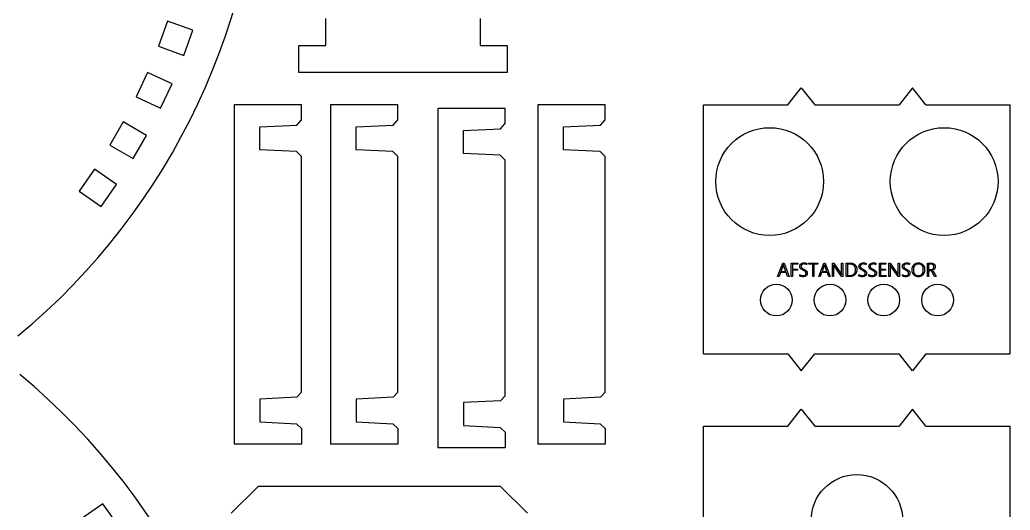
# Model space of a CAD drawing. Header units: millimetres. Extents: x 0 to 333, y 0 to 392.
# Drawn here: x 171.9 to 318.9, y 212.1 to 284.9 of the extents above; entities that cross this region are included whole.
import ezdxf

# ---------------------------------------------------------------- set-up
doc = ezdxf.new("R2010")
doc.units = ezdxf.units.MM

msp = doc.modelspace()

# ---------------------------------------------------------------- linework, layer by layer
at = {"color": 7, "linetype": 'Continuous', "lineweight": 25}
for p, q in [((193.87, 284.76), (192.51, 281)), ((197.63, 283.39), (193.87, 284.76)), ((217.35, 281.11), (217.35, 285.11)), ((240.25, 285.11), (240.25, 281.11)), ((196.26, 279.64), (197.63, 283.39)), ((192.51, 281), (196.26, 279.64)), ((213.35, 277.11), (213.35, 281.11)), ((213.35, 281.11), (217.35, 281.11)), ((240.25, 281.11), (244.25, 281.11)), ((244.25, 281.11), (244.25, 277.11)), ((190.9, 277.13), (189.21, 273.5)), ((194.53, 275.44), (190.9, 277.13)), ((244.25, 277.11), (213.35, 277.11)), ((192.83, 271.81), (194.53, 275.44)), ((189.21, 273.5), (192.83, 271.81)), ((285.94, 272.32), (287.94, 274.82)), ((287.94, 274.82), (289.94, 272.32)), ((304.44, 274.82), (302.44, 272.32)), ((306.44, 272.32), (304.44, 274.82)), ((213.74, 272.33), (203.74, 272.33)), ((203.74, 272.33), (203.74, 221.93)), ((213.74, 270.07), (213.74, 272.33)), ((228.04, 272.33), (218.04, 272.33)), ((218.04, 272.33), (218.04, 221.93)), ((228.04, 270.07), (228.04, 272.33)), ((258.82, 272.33), (248.82, 272.33)), ((248.82, 272.33), (248.82, 221.93)), ((258.82, 270.07), (258.82, 272.33)), ((273.44, 235.32), (273.44, 272.32)), ((273.44, 272.32), (285.94, 272.32)), ((289.94, 272.32), (302.44, 272.32)), ((306.44, 272.32), (318.94, 272.32)), ((318.94, 235.32), (318.94, 272.32)), ((243.98, 271.79), (233.98, 271.79)), ((233.98, 271.79), (233.98, 221.39)), ((243.98, 269.52), (243.98, 271.79)), ((187.27, 269.78), (185.27, 266.32)), ((190.74, 267.78), (187.27, 269.78)), ((207.54, 269.03), (213.05, 269.3)), ((213.05, 269.3), (213.74, 270.07)), ((221.84, 269.03), (227.34, 269.3)), ((227.34, 269.3), (228.04, 270.07)), ((243.28, 268.75), (243.98, 269.52)), ((252.62, 269.03), (258.12, 269.3)), ((258.12, 269.3), (258.82, 270.07)), ((188.74, 264.32), (190.74, 267.78)), ((207.54, 265.63), (207.54, 269.03)), ((221.84, 265.63), (221.84, 269.03)), ((237.78, 268.49), (243.28, 268.75)), ((237.78, 265.09), (237.78, 268.49)), ((252.62, 265.63), (252.62, 269.03)), ((185.27, 266.32), (188.74, 264.32)), ((213.01, 265.37), (207.54, 265.63)), ((213.74, 264.63), (213.01, 265.37)), ((227.3, 265.37), (221.84, 265.63)), ((228.04, 264.63), (227.3, 265.37)), ((243.24, 264.82), (237.78, 265.09)), ((243.98, 264.09), (243.24, 264.82)), ((258.09, 265.37), (252.62, 265.63)), ((258.82, 264.63), (258.09, 265.37)), ((213.74, 229.67), (213.74, 264.63)), ((228.04, 229.67), (228.04, 264.63)), ((243.98, 229.12), (243.98, 264.09)), ((258.82, 229.67), (258.82, 264.63)), ((183.02, 262.78), (180.72, 259.5)), ((186.3, 260.49), (183.02, 262.78)), ((184, 257.21), (186.3, 260.49)), ((180.72, 259.5), (184, 257.21)), ((284.42, 246.82), (285.18, 248.82)), ((285.22, 248.47), (284.9, 247.58)), ((285.18, 248.82), (285.37, 248.82)), ((285.27, 248.61), (285.26, 248.61)), ((285.63, 247.58), (285.31, 248.47)), ((285.37, 248.82), (286.12, 246.82)), ((286.44, 248.82), (287.41, 248.82)), ((286.44, 246.82), (286.44, 248.82)), ((286.62, 248.66), (286.62, 247.9)), ((287.41, 248.66), (286.62, 248.66)), ((287.41, 248.82), (287.41, 248.66)), ((288.75, 248.78), (288.75, 248.58)), ((289.07, 248.82), (290.4, 248.82)), ((289.07, 248.66), (289.07, 248.82)), ((289.64, 248.66), (289.07, 248.66)), ((289.64, 246.82), (289.64, 248.66)), ((289.82, 248.66), (289.82, 246.82)), ((290.4, 248.66), (289.82, 248.66)), ((290.4, 248.82), (290.4, 248.66)), ((290.53, 246.82), (291.28, 248.82)), ((291.33, 248.47), (291.01, 247.58)), ((291.28, 248.82), (291.47, 248.82)), ((291.37, 248.61), (291.37, 248.61)), ((291.74, 247.58), (291.41, 248.47)), ((291.47, 248.82), (292.22, 246.82)), ((292.55, 248.82), (292.75, 248.82)), ((292.55, 246.82), (292.55, 248.82)), ((292.73, 248.55), (292.72, 248.55)), ((292.75, 248.82), (293.84, 247.23)), ((293.91, 248.82), (294.1, 248.82)), ((293.91, 247.33), (293.91, 248.82)), ((294.1, 248.82), (294.1, 246.82)), ((294.62, 248.82), (295.15, 248.82)), ((294.62, 246.82), (294.62, 248.82)), ((294.81, 248.66), (294.81, 246.97)), ((295.13, 248.66), (294.81, 248.66)), ((297.54, 248.78), (297.54, 248.58)), ((299.01, 248.78), (299.01, 248.58)), ((299.52, 248.82), (300.49, 248.82)), ((299.52, 246.82), (299.52, 248.82)), ((299.7, 248.66), (299.7, 247.92)), ((300.49, 248.66), (299.7, 248.66)), ((300.49, 248.82), (300.49, 248.66)), ((300.94, 248.82), (301.14, 248.82)), ((300.94, 246.82), (300.94, 248.82)), ((301.12, 248.55), (301.12, 248.55)), ((301.14, 248.82), (302.23, 247.23)), ((302.31, 248.82), (302.49, 248.82)), ((302.31, 247.33), (302.31, 248.82)), ((302.49, 248.82), (302.49, 246.82)), ((303.99, 248.78), (303.99, 248.58)), ((306.65, 248.82), (307.22, 248.82)), ((306.65, 246.82), (306.65, 248.82)), ((307.18, 248.66), (306.84, 248.66)), ((306.84, 248.66), (306.84, 247.84)), ((284.84, 247.42), (284.63, 246.82)), ((285.69, 247.42), (284.84, 247.42)), ((284.9, 247.58), (285.63, 247.58)), ((285.91, 246.82), (285.69, 247.42)), ((286.62, 247.9), (287.35, 247.9)), ((286.62, 247.74), (286.62, 246.82)), ((287.35, 247.74), (286.62, 247.74)), ((287.35, 247.9), (287.35, 247.74)), ((287.7, 246.89), (287.7, 247.11)), ((290.95, 247.42), (290.73, 246.82)), ((291.8, 247.42), (290.95, 247.42)), ((291.01, 247.58), (291.74, 247.58)), ((292.02, 246.82), (291.8, 247.42)), ((292.73, 248.37), (292.73, 246.82)), ((293.91, 246.82), (292.8, 248.42)), ((293.92, 247.1), (293.92, 247.1)), ((296.49, 246.89), (296.49, 247.11)), ((297.97, 246.89), (297.97, 247.11)), ((299.7, 247.92), (300.43, 247.92)), ((299.7, 247.76), (299.7, 246.97)), ((300.43, 247.76), (299.7, 247.76)), ((300.43, 247.92), (300.43, 247.76)), ((301.12, 248.37), (301.12, 246.82)), ((302.3, 246.82), (301.2, 248.42)), ((302.31, 247.1), (302.32, 247.1)), ((302.94, 246.89), (302.94, 247.11)), ((306.84, 247.84), (307.17, 247.84)), ((306.84, 247.68), (306.84, 246.82)), ((307.05, 247.68), (306.84, 247.68)), ((307.35, 247.74), (307.35, 247.74)), ((307.73, 246.82), (307.43, 247.39)), ((307.62, 247.43), (307.95, 246.82)), ((284.63, 246.82), (284.42, 246.82)), ((286.12, 246.82), (285.91, 246.82)), ((286.62, 246.82), (286.44, 246.82)), ((289.82, 246.82), (289.64, 246.82)), ((290.73, 246.82), (290.53, 246.82)), ((292.22, 246.82), (292.02, 246.82)), ((292.73, 246.82), (292.55, 246.82)), ((294.1, 246.82), (293.91, 246.82)), ((295.12, 246.82), (294.62, 246.82)), ((294.81, 246.97), (295.11, 246.97)), ((300.53, 246.82), (299.52, 246.82)), ((299.7, 246.97), (300.53, 246.97)), ((300.53, 246.97), (300.53, 246.82)), ((301.12, 246.82), (300.94, 246.82)), ((302.49, 246.82), (302.3, 246.82)), ((306.84, 246.82), (306.65, 246.82)), ((307.95, 246.82), (307.73, 246.82)), ((273.44, 235.32), (285.94, 235.32)), ((285.94, 235.32), (287.94, 232.82)), ((287.94, 232.82), (289.94, 235.32)), ((289.94, 235.32), (302.44, 235.32)), ((304.44, 232.82), (302.44, 235.32)), ((306.44, 235.32), (304.44, 232.82)), ((306.44, 235.32), (318.94, 235.32)), ((213.05, 228.9), (213.74, 229.67)), ((227.34, 228.9), (228.04, 229.67)), ((258.12, 228.9), (258.82, 229.67)), ((213.05, 228.9), (207.54, 228.63)), ((207.54, 228.63), (207.54, 225.23)), ((227.34, 228.9), (221.84, 228.63)), ((221.84, 228.63), (221.84, 225.23)), ((243.28, 228.35), (237.78, 228.09)), ((237.78, 228.09), (237.78, 224.69)), ((243.28, 228.35), (243.98, 229.12)), ((258.12, 228.9), (252.62, 228.63)), ((252.62, 228.63), (252.62, 225.23)), ((285.94, 224.61), (287.94, 227.11)), ((287.94, 227.11), (289.94, 224.61)), ((304.44, 227.11), (302.44, 224.61)), ((306.44, 224.61), (304.44, 227.11)), ((207.54, 225.23), (213.01, 224.97)), ((213.74, 224.23), (213.01, 224.97)), ((221.84, 225.23), (227.3, 224.97)), ((228.04, 224.23), (227.3, 224.97)), ((252.62, 225.23), (258.09, 224.97)), ((258.82, 224.23), (258.09, 224.97)), ((213.74, 224.23), (213.74, 221.93)), ((228.04, 224.23), (228.04, 221.93)), ((237.78, 224.69), (243.24, 224.42)), ((243.98, 223.69), (243.24, 224.42)), ((243.98, 223.69), (243.98, 221.39)), ((258.82, 224.23), (258.82, 221.93)), ((273.44, 187.61), (273.44, 224.61)), ((273.44, 224.61), (285.94, 224.61)), ((289.94, 224.61), (302.44, 224.61)), ((306.44, 224.61), (318.94, 224.61)), ((318.94, 187.61), (318.94, 224.61)), ((213.74, 221.93), (203.74, 221.93)), ((228.04, 221.93), (218.04, 221.93)), ((243.98, 221.39), (233.98, 221.39)), ((258.82, 221.93), (248.82, 221.93)), ((207.29, 215.66), (203.29, 211.66)), ((243.29, 215.66), (207.29, 215.66)), ((247.29, 211.66), (243.29, 215.66)), ((184.27, 213.07), (180.99, 210.77)), ((186.56, 209.79), (184.27, 213.07))]:
    msp.add_line(p, q, dxfattribs=at)
for centre, radius in [((283.24, 260.92), 8), ((309.14, 260.92), 8), ((284.22, 243.32), 2.35), ((292.2, 243.32), 2.35), ((300.18, 243.32), 2.35), ((308.16, 243.32), 2.35), ((296.19, 210.61), 6.8)]:
    msp.add_circle(centre, radius, dxfattribs=at)
for centre in [(107.85, 315), (108.12, 155.28)]:
    msp.add_arc(centre, 100, 309.6461, 50.3539, dxfattribs=at)
for points, knots in [([(285.26, 248.61), (285.26, 248.59), (285.26, 248.57), (285.25, 248.53), (285.24, 248.5), (285.23, 248.48), (285.22, 248.47)], [0, 0, 0, 0, 0.293668, 0.558533, 0.791736, 1, 1, 1, 1]), ([(285.31, 248.47), (285.3, 248.48), (285.3, 248.5), (285.29, 248.53), (285.28, 248.57), (285.27, 248.59), (285.27, 248.61)], [0, 0, 0, 0, 0.208758, 0.442514, 0.707303, 1, 1, 1, 1]), ([(287.71, 248.32), (287.71, 248.34), (287.71, 248.38), (287.72, 248.44), (287.74, 248.49), (287.76, 248.54), (287.79, 248.59), (287.82, 248.63), (287.86, 248.67), (287.9, 248.7), (287.95, 248.74), (288, 248.76), (288.05, 248.79), (288.11, 248.81), (288.17, 248.82), (288.23, 248.83), (288.29, 248.84), (288.33, 248.84), (288.36, 248.84)], [0, 0, 0, 0, 0.063735, 0.124676, 0.183796, 0.242354, 0.300661, 0.358779, 0.416691, 0.475722, 0.535839, 0.597217, 0.660158, 0.725177, 0.791995, 0.859818, 0.928765, 1, 1, 1, 1]), ([(288.34, 248.68), (288.32, 248.68), (288.29, 248.68), (288.25, 248.68), (288.21, 248.67), (288.17, 248.66), (288.13, 248.65), (288.09, 248.64), (288.06, 248.62), (288.03, 248.6), (288, 248.58), (287.98, 248.55), (287.96, 248.52), (287.94, 248.49), (287.92, 248.46), (287.91, 248.42), (287.91, 248.38), (287.9, 248.36), (287.9, 248.34)], [0, 0, 0, 0, 0.070659, 0.140277, 0.207866, 0.274449, 0.338928, 0.401051, 0.462157, 0.521852, 0.580128, 0.637141, 0.694589, 0.752299, 0.810754, 0.87107, 0.933949, 1, 1, 1, 1]), ([(288.75, 248.58), (288.73, 248.59), (288.7, 248.61), (288.66, 248.63), (288.61, 248.65), (288.56, 248.66), (288.5, 248.67), (288.45, 248.68), (288.39, 248.68), (288.35, 248.68), (288.34, 248.68)], [0, 0, 0, 0, 0.117858, 0.236682, 0.357139, 0.479208, 0.60482, 0.732257, 0.864402, 1, 1, 1, 1]), ([(288.36, 248.84), (288.38, 248.84), (288.41, 248.84), (288.47, 248.84), (288.52, 248.83), (288.57, 248.83), (288.62, 248.82), (288.66, 248.81), (288.71, 248.8), (288.74, 248.79), (288.75, 248.78)], [0, 0, 0, 0, 0.144064, 0.281099, 0.413379, 0.541002, 0.662297, 0.779599, 0.891958, 1, 1, 1, 1]), ([(291.37, 248.61), (291.37, 248.59), (291.36, 248.57), (291.35, 248.53), (291.34, 248.5), (291.33, 248.48), (291.33, 248.47)], [0, 0, 0, 0, 0.293668, 0.558533, 0.791736, 1, 1, 1, 1]), ([(291.41, 248.47), (291.41, 248.48), (291.4, 248.5), (291.39, 248.53), (291.38, 248.57), (291.38, 248.59), (291.37, 248.61)], [0, 0, 0, 0, 0.208758, 0.442514, 0.707303, 1, 1, 1, 1]), ([(292.72, 248.55), (292.72, 248.54), (292.73, 248.51), (292.73, 248.47), (292.73, 248.42), (292.73, 248.39), (292.73, 248.37)], [0, 0, 0, 0, 0.166092, 0.386073, 0.662531, 1, 1, 1, 1]), ([(292.8, 248.42), (292.8, 248.43), (292.78, 248.45), (292.76, 248.48), (292.74, 248.52), (292.73, 248.54), (292.73, 248.55)], [0, 0, 0, 0, 0.25441, 0.513536, 0.763842, 1, 1, 1, 1]), ([(295.99, 247.84), (295.98, 247.87), (295.98, 247.94), (295.97, 248.03), (295.96, 248.12), (295.93, 248.2), (295.9, 248.27), (295.87, 248.34), (295.82, 248.4), (295.77, 248.45), (295.72, 248.5), (295.65, 248.54), (295.58, 248.58), (295.51, 248.61), (295.42, 248.63), (295.33, 248.65), (295.24, 248.66), (295.17, 248.66), (295.13, 248.66)], [0, 0, 0, 0, 0.073434, 0.142362, 0.207253, 0.268784, 0.327412, 0.384002, 0.439037, 0.493345, 0.548215, 0.603816, 0.661596, 0.721869, 0.785362, 0.852528, 0.923838, 1, 1, 1, 1]), ([(295.15, 248.82), (295.19, 248.82), (295.27, 248.81), (295.38, 248.8), (295.49, 248.78), (295.59, 248.76), (295.69, 248.72), (295.77, 248.68), (295.85, 248.63), (295.92, 248.57), (295.98, 248.51), (296.03, 248.43), (296.08, 248.35), (296.12, 248.26), (296.15, 248.17), (296.16, 248.07), (296.18, 247.96), (296.18, 247.88), (296.18, 247.84)], [0, 0, 0, 0, 0.076225, 0.147957, 0.215583, 0.279565, 0.340358, 0.398656, 0.455173, 0.510529, 0.565501, 0.62094, 0.677267, 0.735466, 0.796321, 0.86031, 0.928068, 1, 1, 1, 1]), ([(296.5, 248.32), (296.5, 248.34), (296.5, 248.38), (296.51, 248.44), (296.53, 248.49), (296.55, 248.54), (296.58, 248.59), (296.61, 248.63), (296.65, 248.67), (296.69, 248.7), (296.74, 248.74), (296.79, 248.76), (296.84, 248.79), (296.9, 248.81), (296.96, 248.82), (297.02, 248.83), (297.08, 248.84), (297.12, 248.84), (297.15, 248.84)], [0, 0, 0, 0, 0.0637348, 0.1246758, 0.1837958, 0.2423537, 0.3006609, 0.3587793, 0.4166912, 0.4757224, 0.5358388, 0.5972169, 0.6601576, 0.7251767, 0.7919952, 0.8598183, 0.9287649, 1, 1, 1, 1]), ([(297.13, 248.68), (297.11, 248.68), (297.08, 248.68), (297.04, 248.68), (297, 248.67), (296.96, 248.66), (296.92, 248.65), (296.88, 248.64), (296.85, 248.62), (296.82, 248.6), (296.79, 248.58), (296.77, 248.55), (296.75, 248.52), (296.73, 248.49), (296.71, 248.46), (296.7, 248.42), (296.69, 248.38), (296.69, 248.36), (296.69, 248.34)], [0, 0, 0, 0, 0.070659, 0.140277, 0.207866, 0.274449, 0.338928, 0.401051, 0.462157, 0.521852, 0.580128, 0.637141, 0.694589, 0.752299, 0.810754, 0.87107, 0.933949, 1, 1, 1, 1]), ([(297.54, 248.58), (297.52, 248.59), (297.49, 248.61), (297.45, 248.63), (297.4, 248.65), (297.35, 248.66), (297.29, 248.67), (297.24, 248.68), (297.18, 248.68), (297.14, 248.68), (297.13, 248.68)], [0, 0, 0, 0, 0.117858, 0.236682, 0.357139, 0.479208, 0.60482, 0.732257, 0.864402, 1, 1, 1, 1]), ([(297.15, 248.84), (297.17, 248.84), (297.2, 248.84), (297.26, 248.84), (297.31, 248.83), (297.36, 248.83), (297.41, 248.82), (297.45, 248.81), (297.5, 248.8), (297.53, 248.79), (297.54, 248.78)], [0, 0, 0, 0, 0.144064, 0.281099, 0.413379, 0.541002, 0.662297, 0.779599, 0.891958, 1, 1, 1, 1]), ([(297.97, 248.32), (297.98, 248.34), (297.98, 248.38), (297.99, 248.44), (298, 248.49), (298.02, 248.54), (298.05, 248.59), (298.09, 248.63), (298.12, 248.67), (298.16, 248.7), (298.21, 248.74), (298.26, 248.76), (298.31, 248.79), (298.37, 248.81), (298.43, 248.82), (298.49, 248.83), (298.55, 248.84), (298.6, 248.84), (298.62, 248.84)], [0, 0, 0, 0, 0.0637348, 0.1246758, 0.1837958, 0.2423537, 0.3006609, 0.3587793, 0.4166912, 0.4757224, 0.5358388, 0.5972169, 0.6601576, 0.7251767, 0.7919952, 0.8598183, 0.9287649, 1, 1, 1, 1]), ([(298.6, 248.68), (298.58, 248.68), (298.56, 248.68), (298.51, 248.68), (298.47, 248.67), (298.43, 248.66), (298.39, 248.65), (298.36, 248.64), (298.32, 248.62), (298.29, 248.6), (298.27, 248.58), (298.24, 248.55), (298.22, 248.52), (298.2, 248.49), (298.19, 248.46), (298.18, 248.42), (298.17, 248.38), (298.17, 248.36), (298.17, 248.34)], [0, 0, 0, 0, 0.070659, 0.140277, 0.207866, 0.274449, 0.338928, 0.401051, 0.462157, 0.521852, 0.580128, 0.637141, 0.694589, 0.752299, 0.810754, 0.87107, 0.933949, 1, 1, 1, 1]), ([(299.01, 248.58), (299, 248.59), (298.97, 248.61), (298.92, 248.63), (298.87, 248.65), (298.82, 248.66), (298.77, 248.67), (298.71, 248.68), (298.66, 248.68), (298.62, 248.68), (298.6, 248.68)], [0, 0, 0, 0, 0.117858, 0.236682, 0.357139, 0.479208, 0.60482, 0.732257, 0.864402, 1, 1, 1, 1]), ([(298.62, 248.84), (298.64, 248.84), (298.68, 248.84), (298.73, 248.84), (298.78, 248.83), (298.83, 248.83), (298.88, 248.82), (298.93, 248.81), (298.97, 248.8), (299, 248.79), (299.01, 248.78)], [0, 0, 0, 0, 0.144064, 0.281099, 0.413379, 0.541002, 0.662297, 0.779599, 0.891958, 1, 1, 1, 1]), ([(301.12, 248.55), (301.12, 248.54), (301.12, 248.51), (301.12, 248.47), (301.12, 248.42), (301.12, 248.39), (301.12, 248.37)], [0, 0, 0, 0, 0.166092, 0.386073, 0.662531, 1, 1, 1, 1]), ([(301.2, 248.42), (301.19, 248.43), (301.18, 248.45), (301.16, 248.48), (301.14, 248.52), (301.13, 248.54), (301.12, 248.55)], [0, 0, 0, 0, 0.25441, 0.513536, 0.763842, 1, 1, 1, 1]), ([(302.95, 248.32), (302.95, 248.34), (302.95, 248.38), (302.96, 248.44), (302.98, 248.49), (303, 248.54), (303.03, 248.59), (303.06, 248.63), (303.1, 248.67), (303.14, 248.7), (303.18, 248.74), (303.23, 248.76), (303.29, 248.79), (303.34, 248.81), (303.4, 248.82), (303.46, 248.83), (303.53, 248.84), (303.57, 248.84), (303.59, 248.84)], [0, 0, 0, 0, 0.0637348, 0.1246758, 0.1837958, 0.2423537, 0.3006609, 0.3587793, 0.4166912, 0.4757224, 0.5358388, 0.5972169, 0.6601576, 0.7251767, 0.7919952, 0.8598183, 0.9287649, 1, 1, 1, 1]), ([(303.57, 248.68), (303.56, 248.68), (303.53, 248.68), (303.49, 248.68), (303.45, 248.67), (303.41, 248.66), (303.37, 248.65), (303.33, 248.64), (303.3, 248.62), (303.27, 248.6), (303.24, 248.58), (303.21, 248.55), (303.19, 248.52), (303.17, 248.49), (303.16, 248.46), (303.15, 248.42), (303.14, 248.38), (303.14, 248.36), (303.14, 248.34)], [0, 0, 0, 0, 0.070659, 0.140277, 0.207866, 0.274449, 0.338928, 0.401051, 0.462157, 0.521852, 0.580128, 0.637141, 0.694589, 0.752299, 0.810754, 0.87107, 0.933949, 1, 1, 1, 1]), ([(303.99, 248.58), (303.97, 248.59), (303.94, 248.61), (303.89, 248.63), (303.85, 248.65), (303.79, 248.66), (303.74, 248.67), (303.69, 248.68), (303.63, 248.68), (303.59, 248.68), (303.57, 248.68)], [0, 0, 0, 0, 0.117858, 0.236682, 0.357139, 0.479208, 0.60482, 0.732257, 0.864402, 1, 1, 1, 1]), ([(303.59, 248.84), (303.61, 248.84), (303.65, 248.84), (303.7, 248.84), (303.76, 248.83), (303.81, 248.83), (303.86, 248.82), (303.9, 248.81), (303.94, 248.8), (303.97, 248.79), (303.99, 248.78)], [0, 0, 0, 0, 0.144064, 0.281099, 0.413379, 0.541002, 0.662297, 0.779599, 0.891958, 1, 1, 1, 1]), ([(304.37, 247.8), (304.38, 247.83), (304.38, 247.91), (304.39, 248.02), (304.41, 248.12), (304.44, 248.22), (304.47, 248.31), (304.52, 248.4), (304.57, 248.48), (304.63, 248.55), (304.69, 248.62), (304.76, 248.68), (304.84, 248.73), (304.93, 248.77), (305.02, 248.8), (305.12, 248.83), (305.23, 248.84), (305.3, 248.84), (305.34, 248.84)], [0, 0, 0, 0, 0.070944, 0.138921, 0.20488, 0.268796, 0.331017, 0.390998, 0.449575, 0.507295, 0.564667, 0.622228, 0.680315, 0.739952, 0.801246, 0.864691, 0.93057, 1, 1, 1, 1]), ([(305.32, 248.68), (305.29, 248.68), (305.23, 248.68), (305.15, 248.67), (305.07, 248.65), (305, 248.62), (304.93, 248.58), (304.87, 248.54), (304.81, 248.49), (304.76, 248.43), (304.72, 248.37), (304.68, 248.3), (304.64, 248.23), (304.62, 248.15), (304.6, 248.07), (304.58, 247.99), (304.57, 247.9), (304.57, 247.84), (304.57, 247.81)], [0, 0, 0, 0, 0.067943, 0.132729, 0.194952, 0.255772, 0.315241, 0.373676, 0.431903, 0.490554, 0.549621, 0.609607, 0.671036, 0.734314, 0.798994, 0.864471, 0.931451, 1, 1, 1, 1]), ([(306.05, 247.82), (306.05, 247.85), (306.05, 247.9), (306.04, 247.99), (306.03, 248.07), (306.01, 248.15), (305.99, 248.23), (305.96, 248.3), (305.92, 248.37), (305.88, 248.43), (305.83, 248.49), (305.78, 248.54), (305.72, 248.58), (305.65, 248.62), (305.58, 248.65), (305.5, 248.67), (305.41, 248.68), (305.35, 248.68), (305.32, 248.68)], [0, 0, 0, 0, 0.067764, 0.133893, 0.198608, 0.262551, 0.324898, 0.385483, 0.443955, 0.501912, 0.559269, 0.616483, 0.674319, 0.733687, 0.794985, 0.859242, 0.927066, 1, 1, 1, 1]), ([(305.34, 248.84), (305.37, 248.84), (305.44, 248.84), (305.54, 248.83), (305.63, 248.8), (305.72, 248.77), (305.8, 248.73), (305.87, 248.68), (305.94, 248.62), (306, 248.56), (306.06, 248.49), (306.11, 248.41), (306.15, 248.33), (306.19, 248.24), (306.21, 248.15), (306.23, 248.05), (306.24, 247.95), (306.25, 247.88), (306.25, 247.84)], [0, 0, 0, 0, 0.067853, 0.132812, 0.195223, 0.256506, 0.316411, 0.375224, 0.433412, 0.491893, 0.550755, 0.610399, 0.67091, 0.733598, 0.797774, 0.86313, 0.930533, 1, 1, 1, 1]), ([(307.61, 248.27), (307.61, 248.29), (307.61, 248.32), (307.61, 248.36), (307.6, 248.4), (307.59, 248.43), (307.57, 248.47), (307.55, 248.5), (307.53, 248.53), (307.5, 248.56), (307.47, 248.58), (307.44, 248.6), (307.41, 248.62), (307.37, 248.63), (307.32, 248.65), (307.28, 248.65), (307.23, 248.66), (307.2, 248.66), (307.18, 248.66)], [0, 0, 0, 0, 0.066727, 0.12957, 0.190202, 0.248732, 0.30562, 0.361838, 0.418301, 0.475148, 0.533157, 0.591421, 0.651341, 0.71407, 0.779824, 0.849389, 0.922685, 1, 1, 1, 1]), ([(307.22, 248.82), (307.24, 248.82), (307.28, 248.82), (307.33, 248.81), (307.39, 248.8), (307.44, 248.78), (307.49, 248.76), (307.54, 248.74), (307.59, 248.71), (307.63, 248.68), (307.67, 248.65), (307.7, 248.61), (307.73, 248.57), (307.76, 248.52), (307.78, 248.47), (307.8, 248.41), (307.81, 248.35), (307.81, 248.31), (307.81, 248.29)], [0, 0, 0, 0, 0.0628, 0.125481, 0.187111, 0.24937, 0.310852, 0.370951, 0.430585, 0.489815, 0.549074, 0.608373, 0.668736, 0.730549, 0.794093, 0.859165, 0.927872, 1, 1, 1, 1]), ([(287.7, 247.11), (287.72, 247.09), (287.76, 247.07), (287.81, 247.04), (287.88, 247.01), (287.94, 246.99), (288, 246.97), (288.06, 246.96), (288.13, 246.95), (288.17, 246.95), (288.19, 246.95)], [0, 0, 0, 0, 0.122913, 0.250653, 0.380545, 0.508637, 0.63608, 0.76223, 0.884327, 1, 1, 1, 1]), ([(288.19, 247.76), (288.17, 247.77), (288.13, 247.79), (288.07, 247.82), (288.02, 247.86), (287.97, 247.89), (287.93, 247.92), (287.89, 247.95), (287.85, 247.98), (287.82, 248.01), (287.8, 248.05), (287.77, 248.08), (287.75, 248.12), (287.74, 248.15), (287.73, 248.19), (287.72, 248.24), (287.71, 248.28), (287.71, 248.31), (287.71, 248.32)], [0, 0, 0, 0, 0.089078, 0.173101, 0.251216, 0.324082, 0.391474, 0.455748, 0.515299, 0.571813, 0.625648, 0.677941, 0.729585, 0.780128, 0.831353, 0.885231, 0.940946, 1, 1, 1, 1]), ([(287.9, 248.34), (287.9, 248.33), (287.9, 248.31), (287.91, 248.27), (287.92, 248.24), (287.93, 248.21), (287.94, 248.18), (287.96, 248.16), (287.98, 248.13), (288, 248.1), (288.03, 248.08), (288.06, 248.05), (288.1, 248.03), (288.13, 248), (288.18, 247.98), (288.23, 247.95), (288.28, 247.92), (288.32, 247.9), (288.34, 247.89)], [0, 0, 0, 0, 0.056398, 0.109489, 0.158938, 0.205362, 0.251354, 0.298957, 0.348886, 0.401054, 0.456764, 0.517129, 0.582083, 0.651682, 0.727748, 0.810957, 0.902166, 1, 1, 1, 1]), ([(288.83, 247.32), (288.83, 247.29), (288.83, 247.25), (288.82, 247.19), (288.81, 247.14), (288.78, 247.09), (288.76, 247.04), (288.72, 246.99), (288.69, 246.96), (288.65, 246.92), (288.6, 246.89), (288.55, 246.86), (288.5, 246.84), (288.44, 246.82), (288.38, 246.81), (288.31, 246.8), (288.24, 246.79), (288.2, 246.79), (288.17, 246.79)], [0, 0, 0, 0, 0.066678, 0.129684, 0.190229, 0.248786, 0.305922, 0.36224, 0.41825, 0.475069, 0.532771, 0.59218, 0.654031, 0.71846, 0.785082, 0.853913, 0.925574, 1, 1, 1, 1]), ([(288.64, 247.29), (288.64, 247.31), (288.64, 247.33), (288.63, 247.37), (288.62, 247.4), (288.61, 247.43), (288.6, 247.46), (288.58, 247.49), (288.56, 247.52), (288.53, 247.54), (288.5, 247.57), (288.47, 247.59), (288.43, 247.62), (288.39, 247.65), (288.34, 247.67), (288.3, 247.7), (288.24, 247.73), (288.21, 247.75), (288.19, 247.76)], [0, 0, 0, 0, 0.056037, 0.108906, 0.158548, 0.206741, 0.254127, 0.304049, 0.35492, 0.408982, 0.466181, 0.527955, 0.592909, 0.663229, 0.738497, 0.819442, 0.907032, 1, 1, 1, 1]), ([(288.19, 246.95), (288.21, 246.95), (288.24, 246.95), (288.29, 246.95), (288.34, 246.96), (288.38, 246.97), (288.42, 246.98), (288.46, 247), (288.5, 247.02), (288.53, 247.04), (288.55, 247.06), (288.58, 247.09), (288.59, 247.12), (288.61, 247.15), (288.62, 247.18), (288.63, 247.22), (288.64, 247.25), (288.64, 247.28), (288.64, 247.29)], [0, 0, 0, 0, 0.084517, 0.164237, 0.23872, 0.30825, 0.37355, 0.435371, 0.493933, 0.550507, 0.604955, 0.658982, 0.712021, 0.765726, 0.820384, 0.877396, 0.937054, 1, 1, 1, 1]), ([(288.34, 247.89), (288.36, 247.88), (288.4, 247.86), (288.45, 247.83), (288.5, 247.8), (288.55, 247.76), (288.6, 247.73), (288.64, 247.7), (288.68, 247.67), (288.71, 247.63), (288.74, 247.6), (288.76, 247.56), (288.78, 247.52), (288.8, 247.49), (288.81, 247.45), (288.82, 247.4), (288.83, 247.36), (288.83, 247.33), (288.83, 247.32)], [0, 0, 0, 0, 0.085508, 0.167007, 0.243156, 0.315146, 0.382915, 0.447628, 0.509113, 0.568012, 0.624598, 0.678887, 0.73174, 0.783412, 0.835114, 0.888155, 0.942719, 1, 1, 1, 1]), ([(293.84, 247.23), (293.84, 247.22), (293.86, 247.2), (293.88, 247.16), (293.9, 247.13), (293.91, 247.11), (293.92, 247.1)], [0, 0, 0, 0, 0.281088, 0.541579, 0.779237, 1, 1, 1, 1]), ([(293.92, 247.1), (293.92, 247.12), (293.92, 247.15), (293.92, 247.21), (293.91, 247.27), (293.91, 247.31), (293.91, 247.33)], [0, 0, 0, 0, 0.213206, 0.449056, 0.711196, 1, 1, 1, 1]), ([(295.11, 246.97), (295.15, 246.98), (295.21, 246.98), (295.31, 246.99), (295.4, 247), (295.48, 247.03), (295.56, 247.06), (295.63, 247.1), (295.7, 247.14), (295.76, 247.2), (295.81, 247.25), (295.86, 247.32), (295.9, 247.39), (295.93, 247.47), (295.95, 247.55), (295.97, 247.64), (295.98, 247.74), (295.98, 247.8), (295.99, 247.84)], [0, 0, 0, 0, 0.0716195, 0.1397601, 0.2049155, 0.2672617, 0.3273701, 0.3854788, 0.4422564, 0.4984188, 0.5547053, 0.6115066, 0.6697794, 0.7299555, 0.7925579, 0.8581188, 0.9272032, 1, 1, 1, 1]), ([(296.18, 247.84), (296.18, 247.81), (296.18, 247.73), (296.16, 247.62), (296.14, 247.52), (296.11, 247.42), (296.07, 247.33), (296.02, 247.25), (295.96, 247.17), (295.9, 247.1), (295.83, 247.03), (295.75, 246.98), (295.66, 246.93), (295.56, 246.89), (295.46, 246.86), (295.35, 246.83), (295.24, 246.82), (295.16, 246.82), (295.12, 246.82)], [0, 0, 0, 0, 0.068007, 0.133258, 0.196564, 0.25814, 0.318103, 0.376765, 0.434591, 0.492135, 0.549923, 0.608264, 0.668097, 0.729646, 0.793415, 0.859083, 0.928043, 1, 1, 1, 1]), ([(296.49, 247.11), (296.51, 247.09), (296.55, 247.07), (296.6, 247.04), (296.66, 247.01), (296.73, 246.99), (296.79, 246.97), (296.85, 246.96), (296.92, 246.95), (296.96, 246.95), (296.98, 246.95)], [0, 0, 0, 0, 0.122913, 0.250653, 0.380545, 0.508637, 0.63608, 0.76223, 0.884327, 1, 1, 1, 1]), ([(296.98, 247.76), (296.96, 247.77), (296.92, 247.79), (296.86, 247.82), (296.81, 247.86), (296.76, 247.89), (296.72, 247.92), (296.68, 247.95), (296.64, 247.98), (296.61, 248.01), (296.59, 248.05), (296.56, 248.08), (296.54, 248.12), (296.53, 248.15), (296.52, 248.19), (296.51, 248.24), (296.5, 248.28), (296.5, 248.31), (296.5, 248.32)], [0, 0, 0, 0, 0.089078, 0.173101, 0.251216, 0.324082, 0.391474, 0.455748, 0.515299, 0.571813, 0.625648, 0.677941, 0.729585, 0.780128, 0.831353, 0.885231, 0.940946, 1, 1, 1, 1]), ([(296.69, 248.34), (296.69, 248.33), (296.69, 248.31), (296.7, 248.27), (296.71, 248.24), (296.72, 248.21), (296.73, 248.18), (296.75, 248.16), (296.77, 248.13), (296.79, 248.1), (296.82, 248.08), (296.85, 248.05), (296.88, 248.03), (296.92, 248), (296.97, 247.98), (297.02, 247.95), (297.07, 247.92), (297.11, 247.9), (297.13, 247.89)], [0, 0, 0, 0, 0.056398, 0.109489, 0.158938, 0.205362, 0.251354, 0.298957, 0.348886, 0.401054, 0.456764, 0.517129, 0.582083, 0.651682, 0.727748, 0.810957, 0.902166, 1, 1, 1, 1]), ([(297.62, 247.32), (297.62, 247.29), (297.62, 247.25), (297.61, 247.19), (297.59, 247.14), (297.57, 247.09), (297.55, 247.04), (297.51, 246.99), (297.48, 246.96), (297.44, 246.92), (297.39, 246.89), (297.34, 246.86), (297.29, 246.84), (297.23, 246.82), (297.17, 246.81), (297.1, 246.8), (297.03, 246.79), (296.99, 246.79), (296.96, 246.79)], [0, 0, 0, 0, 0.066678, 0.129684, 0.190229, 0.248786, 0.305922, 0.36224, 0.41825, 0.475069, 0.532771, 0.59218, 0.654031, 0.71846, 0.785082, 0.853913, 0.925574, 1, 1, 1, 1]), ([(297.43, 247.29), (297.43, 247.31), (297.43, 247.33), (297.42, 247.37), (297.41, 247.4), (297.4, 247.43), (297.39, 247.46), (297.37, 247.49), (297.35, 247.52), (297.32, 247.54), (297.29, 247.57), (297.26, 247.59), (297.22, 247.62), (297.18, 247.65), (297.13, 247.67), (297.09, 247.7), (297.03, 247.73), (297, 247.75), (296.98, 247.76)], [0, 0, 0, 0, 0.056037, 0.108906, 0.158548, 0.206741, 0.254127, 0.304049, 0.35492, 0.408982, 0.466181, 0.527955, 0.592909, 0.663229, 0.738497, 0.819442, 0.907032, 1, 1, 1, 1]), ([(296.98, 246.95), (296.99, 246.95), (297.03, 246.95), (297.08, 246.95), (297.13, 246.96), (297.17, 246.97), (297.21, 246.98), (297.25, 247), (297.28, 247.02), (297.32, 247.04), (297.34, 247.06), (297.36, 247.09), (297.38, 247.12), (297.4, 247.15), (297.41, 247.18), (297.42, 247.22), (297.43, 247.25), (297.43, 247.28), (297.43, 247.29)], [0, 0, 0, 0, 0.084517, 0.164237, 0.23872, 0.30825, 0.37355, 0.435371, 0.493933, 0.550507, 0.604955, 0.658982, 0.712021, 0.765726, 0.820384, 0.877396, 0.937054, 1, 1, 1, 1]), ([(297.13, 247.89), (297.15, 247.88), (297.18, 247.86), (297.24, 247.83), (297.29, 247.8), (297.34, 247.76), (297.39, 247.73), (297.43, 247.7), (297.46, 247.67), (297.5, 247.63), (297.53, 247.6), (297.55, 247.56), (297.57, 247.52), (297.59, 247.49), (297.6, 247.45), (297.61, 247.4), (297.62, 247.36), (297.62, 247.33), (297.62, 247.32)], [0, 0, 0, 0, 0.085508, 0.167007, 0.243156, 0.315146, 0.382915, 0.447628, 0.509113, 0.568012, 0.624598, 0.678887, 0.73174, 0.783412, 0.835114, 0.888155, 0.942719, 1, 1, 1, 1]), ([(298.45, 247.76), (298.43, 247.77), (298.39, 247.79), (298.34, 247.82), (298.28, 247.86), (298.24, 247.89), (298.19, 247.92), (298.15, 247.95), (298.12, 247.98), (298.09, 248.01), (298.06, 248.05), (298.04, 248.08), (298.02, 248.12), (298, 248.15), (297.99, 248.19), (297.98, 248.24), (297.98, 248.28), (297.97, 248.31), (297.97, 248.32)], [0, 0, 0, 0, 0.089078, 0.173101, 0.251216, 0.324082, 0.391474, 0.455748, 0.515299, 0.571813, 0.625648, 0.677941, 0.729585, 0.780128, 0.831353, 0.885231, 0.940946, 1, 1, 1, 1]), ([(297.97, 247.11), (297.98, 247.09), (298.02, 247.07), (298.08, 247.04), (298.14, 247.01), (298.2, 246.99), (298.26, 246.97), (298.33, 246.96), (298.39, 246.95), (298.43, 246.95), (298.45, 246.95)], [0, 0, 0, 0, 0.122913, 0.250653, 0.380545, 0.508637, 0.63608, 0.76223, 0.884327, 1, 1, 1, 1]), ([(298.17, 248.34), (298.17, 248.33), (298.17, 248.31), (298.17, 248.27), (298.18, 248.24), (298.19, 248.21), (298.2, 248.18), (298.22, 248.16), (298.24, 248.13), (298.26, 248.1), (298.29, 248.08), (298.32, 248.05), (298.36, 248.03), (298.4, 248), (298.44, 247.98), (298.49, 247.95), (298.54, 247.92), (298.58, 247.9), (298.6, 247.89)], [0, 0, 0, 0, 0.056398, 0.109489, 0.158938, 0.205362, 0.251354, 0.298957, 0.348886, 0.401054, 0.456764, 0.517129, 0.582083, 0.651682, 0.727748, 0.810957, 0.902166, 1, 1, 1, 1]), ([(299.09, 247.32), (299.09, 247.29), (299.09, 247.25), (299.08, 247.19), (299.07, 247.14), (299.05, 247.09), (299.02, 247.04), (298.99, 246.99), (298.95, 246.96), (298.91, 246.92), (298.86, 246.89), (298.81, 246.86), (298.76, 246.84), (298.7, 246.82), (298.64, 246.81), (298.57, 246.8), (298.51, 246.79), (298.46, 246.79), (298.44, 246.79)], [0, 0, 0, 0, 0.066678, 0.129684, 0.190229, 0.248786, 0.305922, 0.36224, 0.41825, 0.475069, 0.532771, 0.59218, 0.654031, 0.71846, 0.785082, 0.853913, 0.925574, 1, 1, 1, 1]), ([(298.9, 247.29), (298.9, 247.31), (298.9, 247.33), (298.9, 247.37), (298.89, 247.4), (298.88, 247.43), (298.86, 247.46), (298.84, 247.49), (298.82, 247.52), (298.79, 247.54), (298.76, 247.57), (298.73, 247.59), (298.69, 247.62), (298.65, 247.65), (298.61, 247.67), (298.56, 247.7), (298.51, 247.73), (298.47, 247.75), (298.45, 247.76)], [0, 0, 0, 0, 0.056037, 0.108906, 0.158548, 0.206741, 0.254127, 0.304049, 0.35492, 0.408982, 0.466181, 0.527955, 0.592909, 0.663229, 0.738497, 0.819442, 0.907032, 1, 1, 1, 1]), ([(298.45, 246.95), (298.47, 246.95), (298.5, 246.95), (298.56, 246.95), (298.6, 246.96), (298.65, 246.97), (298.69, 246.98), (298.73, 247), (298.76, 247.02), (298.79, 247.04), (298.82, 247.06), (298.84, 247.09), (298.86, 247.12), (298.87, 247.15), (298.89, 247.18), (298.9, 247.22), (298.9, 247.25), (298.9, 247.28), (298.9, 247.29)], [0, 0, 0, 0, 0.084517, 0.164237, 0.23872, 0.30825, 0.37355, 0.435371, 0.493933, 0.550507, 0.604955, 0.658982, 0.712021, 0.765726, 0.820384, 0.877396, 0.937054, 1, 1, 1, 1]), ([(298.6, 247.89), (298.62, 247.88), (298.66, 247.86), (298.71, 247.83), (298.77, 247.8), (298.82, 247.76), (298.86, 247.73), (298.9, 247.7), (298.94, 247.67), (298.97, 247.63), (299, 247.6), (299.03, 247.56), (299.05, 247.52), (299.06, 247.49), (299.08, 247.45), (299.09, 247.4), (299.09, 247.36), (299.09, 247.33), (299.09, 247.32)], [0, 0, 0, 0, 0.085508, 0.167007, 0.243156, 0.315146, 0.382915, 0.447628, 0.509113, 0.568012, 0.624598, 0.678887, 0.73174, 0.783412, 0.835114, 0.888155, 0.942719, 1, 1, 1, 1]), ([(302.23, 247.23), (302.24, 247.22), (302.25, 247.2), (302.27, 247.16), (302.29, 247.13), (302.31, 247.11), (302.31, 247.1)], [0, 0, 0, 0, 0.281088, 0.541579, 0.779237, 1, 1, 1, 1]), ([(302.32, 247.1), (302.32, 247.12), (302.31, 247.15), (302.31, 247.21), (302.31, 247.27), (302.31, 247.31), (302.31, 247.33)], [0, 0, 0, 0, 0.213206, 0.449056, 0.711196, 1, 1, 1, 1]), ([(302.94, 247.11), (302.96, 247.09), (302.99, 247.07), (303.05, 247.04), (303.11, 247.01), (303.17, 246.99), (303.24, 246.97), (303.3, 246.96), (303.36, 246.95), (303.4, 246.95), (303.42, 246.95)], [0, 0, 0, 0, 0.122913, 0.250653, 0.380545, 0.508637, 0.63608, 0.76223, 0.884327, 1, 1, 1, 1]), ([(303.43, 247.76), (303.41, 247.77), (303.37, 247.79), (303.31, 247.82), (303.26, 247.86), (303.21, 247.89), (303.17, 247.92), (303.13, 247.95), (303.09, 247.98), (303.06, 248.01), (303.03, 248.05), (303.01, 248.08), (302.99, 248.12), (302.97, 248.15), (302.96, 248.19), (302.95, 248.24), (302.95, 248.28), (302.95, 248.31), (302.95, 248.32)], [0, 0, 0, 0, 0.089078, 0.173101, 0.251216, 0.324082, 0.391474, 0.455748, 0.515299, 0.571813, 0.625648, 0.677941, 0.729585, 0.780128, 0.831353, 0.885231, 0.940946, 1, 1, 1, 1]), ([(303.14, 248.34), (303.14, 248.33), (303.14, 248.31), (303.15, 248.27), (303.15, 248.24), (303.16, 248.21), (303.18, 248.18), (303.19, 248.16), (303.21, 248.13), (303.24, 248.1), (303.27, 248.08), (303.3, 248.05), (303.33, 248.03), (303.37, 248), (303.42, 247.98), (303.46, 247.95), (303.52, 247.92), (303.55, 247.9), (303.57, 247.89)], [0, 0, 0, 0, 0.056398, 0.109489, 0.158938, 0.205362, 0.251354, 0.298957, 0.348886, 0.401054, 0.456764, 0.517129, 0.582083, 0.651682, 0.727748, 0.810957, 0.902166, 1, 1, 1, 1]), ([(304.07, 247.32), (304.07, 247.29), (304.07, 247.25), (304.06, 247.19), (304.04, 247.14), (304.02, 247.09), (303.99, 247.04), (303.96, 246.99), (303.93, 246.96), (303.88, 246.92), (303.84, 246.89), (303.79, 246.86), (303.73, 246.84), (303.67, 246.82), (303.61, 246.81), (303.55, 246.8), (303.48, 246.79), (303.43, 246.79), (303.41, 246.79)], [0, 0, 0, 0, 0.066678, 0.129684, 0.190229, 0.248786, 0.305922, 0.36224, 0.41825, 0.475069, 0.532771, 0.59218, 0.654031, 0.71846, 0.785082, 0.853913, 0.925574, 1, 1, 1, 1]), ([(303.42, 246.95), (303.44, 246.95), (303.48, 246.95), (303.53, 246.95), (303.58, 246.96), (303.62, 246.97), (303.66, 246.98), (303.7, 247), (303.73, 247.02), (303.76, 247.04), (303.79, 247.06), (303.81, 247.09), (303.83, 247.12), (303.85, 247.15), (303.86, 247.18), (303.87, 247.22), (303.87, 247.25), (303.87, 247.28), (303.88, 247.29)], [0, 0, 0, 0, 0.084517, 0.164237, 0.23872, 0.30825, 0.37355, 0.435371, 0.493933, 0.550507, 0.604955, 0.658982, 0.712021, 0.765726, 0.820384, 0.877396, 0.937054, 1, 1, 1, 1]), ([(303.88, 247.29), (303.87, 247.31), (303.87, 247.33), (303.87, 247.37), (303.86, 247.4), (303.85, 247.43), (303.83, 247.46), (303.82, 247.49), (303.79, 247.52), (303.77, 247.54), (303.74, 247.57), (303.7, 247.59), (303.67, 247.62), (303.63, 247.65), (303.58, 247.67), (303.53, 247.7), (303.48, 247.73), (303.45, 247.75), (303.43, 247.76)], [0, 0, 0, 0, 0.056037, 0.108906, 0.158548, 0.206741, 0.254127, 0.304049, 0.35492, 0.408982, 0.466181, 0.527955, 0.592909, 0.663229, 0.738497, 0.819442, 0.907032, 1, 1, 1, 1]), ([(303.57, 247.89), (303.59, 247.88), (303.63, 247.86), (303.69, 247.83), (303.74, 247.8), (303.79, 247.76), (303.83, 247.73), (303.88, 247.7), (303.91, 247.67), (303.94, 247.63), (303.97, 247.6), (304, 247.56), (304.02, 247.52), (304.04, 247.49), (304.05, 247.45), (304.06, 247.4), (304.07, 247.36), (304.07, 247.33), (304.07, 247.32)], [0, 0, 0, 0, 0.085508, 0.167007, 0.243156, 0.315146, 0.382915, 0.447628, 0.509113, 0.568012, 0.624598, 0.678887, 0.73174, 0.783412, 0.835114, 0.888155, 0.942719, 1, 1, 1, 1]), ([(305.3, 246.79), (305.27, 246.79), (305.2, 246.79), (305.1, 246.81), (305, 246.83), (304.92, 246.87), (304.83, 246.91), (304.76, 246.96), (304.69, 247.02), (304.62, 247.08), (304.57, 247.15), (304.52, 247.23), (304.47, 247.31), (304.44, 247.4), (304.41, 247.49), (304.39, 247.59), (304.38, 247.69), (304.38, 247.76), (304.37, 247.8)], [0, 0, 0, 0, 0.06842, 0.133995, 0.197375, 0.259394, 0.32005, 0.379297, 0.438152, 0.496904, 0.556007, 0.615558, 0.676214, 0.738625, 0.802214, 0.866815, 0.932406, 1, 1, 1, 1]), ([(304.57, 247.81), (304.57, 247.78), (304.57, 247.73), (304.58, 247.65), (304.59, 247.57), (304.61, 247.49), (304.64, 247.41), (304.67, 247.34), (304.7, 247.27), (304.75, 247.21), (304.79, 247.15), (304.85, 247.1), (304.91, 247.06), (304.98, 247.02), (305.05, 246.99), (305.13, 246.96), (305.21, 246.95), (305.27, 246.95), (305.3, 246.95)], [0, 0, 0, 0, 0.066073, 0.131118, 0.195524, 0.259207, 0.321761, 0.382637, 0.442186, 0.501256, 0.559752, 0.6181, 0.677058, 0.737121, 0.798883, 0.86283, 0.929356, 1, 1, 1, 1]), ([(306.25, 247.84), (306.25, 247.81), (306.24, 247.74), (306.23, 247.63), (306.21, 247.53), (306.19, 247.43), (306.15, 247.33), (306.11, 247.25), (306.06, 247.17), (306, 247.09), (305.94, 247.02), (305.87, 246.96), (305.79, 246.91), (305.72, 246.88), (305.66, 246.85), (305.62, 246.84), (305.57, 246.82), (305.52, 246.81), (305.47, 246.8), (305.41, 246.79), (305.36, 246.79), (305.32, 246.79), (305.3, 246.79)], [0, 0, 0, 0, 0.069625, 0.136793, 0.202353, 0.266504, 0.328885, 0.389174, 0.448185, 0.506484, 0.56409, 0.621706, 0.679892, 0.739489, 0.769981, 0.80079, 0.832191, 0.863891, 0.896856, 0.930327, 0.964683, 1, 1, 1, 1]), ([(305.3, 246.95), (305.33, 246.95), (305.39, 246.95), (305.48, 246.96), (305.55, 246.98), (305.63, 247.01), (305.7, 247.05), (305.76, 247.09), (305.81, 247.14), (305.86, 247.19), (305.91, 247.25), (305.95, 247.32), (305.98, 247.39), (306.01, 247.47), (306.03, 247.55), (306.04, 247.64), (306.05, 247.73), (306.05, 247.79), (306.05, 247.82)], [0, 0, 0, 0, 0.069687, 0.135247, 0.197949, 0.258358, 0.317103, 0.374764, 0.431501, 0.488378, 0.546098, 0.605091, 0.66556, 0.728205, 0.793211, 0.85975, 0.928768, 1, 1, 1, 1]), ([(307.43, 247.39), (307.43, 247.4), (307.41, 247.43), (307.39, 247.47), (307.37, 247.5), (307.34, 247.54), (307.31, 247.58), (307.26, 247.62), (307.22, 247.65), (307.17, 247.67), (307.11, 247.68), (307.07, 247.68), (307.05, 247.68)], [0, 0, 0, 0, 0.090322, 0.174269, 0.25247, 0.323795, 0.453523, 0.568606, 0.674818, 0.777295, 0.88364, 1, 1, 1, 1]), ([(307.17, 247.84), (307.18, 247.84), (307.21, 247.84), (307.26, 247.85), (307.31, 247.86), (307.35, 247.87), (307.39, 247.89), (307.43, 247.91), (307.46, 247.93), (307.49, 247.96), (307.52, 247.99), (307.54, 248.02), (307.56, 248.06), (307.58, 248.09), (307.6, 248.14), (307.61, 248.18), (307.61, 248.23), (307.61, 248.26), (307.61, 248.27)], [0, 0, 0, 0, 0.069876, 0.137191, 0.201973, 0.265811, 0.328134, 0.388253, 0.446995, 0.504838, 0.56294, 0.621139, 0.679295, 0.739654, 0.801812, 0.865001, 0.931296, 1, 1, 1, 1]), ([(307.81, 248.29), (307.81, 248.27), (307.81, 248.23), (307.8, 248.18), (307.79, 248.14), (307.78, 248.09), (307.76, 248.05), (307.74, 248.01), (307.71, 247.97), (307.69, 247.93), (307.65, 247.9), (307.62, 247.87), (307.58, 247.84), (307.54, 247.81), (307.5, 247.79), (307.45, 247.77), (307.4, 247.75), (307.37, 247.75), (307.35, 247.74)], [0, 0, 0, 0, 0.067555, 0.132825, 0.196416, 0.258628, 0.319428, 0.379093, 0.437919, 0.497029, 0.555703, 0.615162, 0.675862, 0.737499, 0.800501, 0.86506, 0.931284, 1, 1, 1, 1]), ([(307.35, 247.74), (307.37, 247.73), (307.39, 247.72), (307.43, 247.69), (307.46, 247.66), (307.49, 247.63), (307.52, 247.59), (307.55, 247.54), (307.59, 247.49), (307.61, 247.45), (307.62, 247.43)], [0, 0, 0, 0, 0.1044783, 0.2076544, 0.3149009, 0.4291552, 0.5535005, 0.6872601, 0.8353172, 1, 1, 1, 1]), ([(288.17, 246.79), (288.16, 246.79), (288.12, 246.79), (288.06, 246.8), (288, 246.81), (287.93, 246.82), (287.86, 246.83), (287.8, 246.85), (287.75, 246.87), (287.72, 246.89), (287.7, 246.89)], [0, 0, 0, 0, 0.1070717, 0.2332592, 0.3695921, 0.5085377, 0.6463652, 0.7797155, 0.9001014, 1, 1, 1, 1]), ([(296.96, 246.79), (296.95, 246.79), (296.91, 246.79), (296.85, 246.8), (296.78, 246.81), (296.72, 246.82), (296.65, 246.83), (296.59, 246.85), (296.54, 246.87), (296.51, 246.89), (296.49, 246.89)], [0, 0, 0, 0, 0.107072, 0.233259, 0.369592, 0.508538, 0.646365, 0.779716, 0.900101, 1, 1, 1, 1]), ([(298.44, 246.79), (298.42, 246.79), (298.38, 246.79), (298.32, 246.8), (298.26, 246.81), (298.19, 246.82), (298.13, 246.83), (298.07, 246.85), (298.01, 246.87), (297.98, 246.89), (297.97, 246.89)], [0, 0, 0, 0, 0.107072, 0.233259, 0.369592, 0.508538, 0.646365, 0.779716, 0.900101, 1, 1, 1, 1]), ([(303.41, 246.79), (303.39, 246.79), (303.36, 246.79), (303.3, 246.8), (303.23, 246.81), (303.17, 246.82), (303.1, 246.83), (303.04, 246.85), (302.99, 246.87), (302.96, 246.89), (302.94, 246.89)], [0, 0, 0, 0, 0.107072, 0.233259, 0.369592, 0.508538, 0.646365, 0.779716, 0.900101, 1, 1, 1, 1])]:
    msp.add_open_spline(points, degree=3, knots=knots, dxfattribs=at)

doc.saveas('drawing.dxf')
